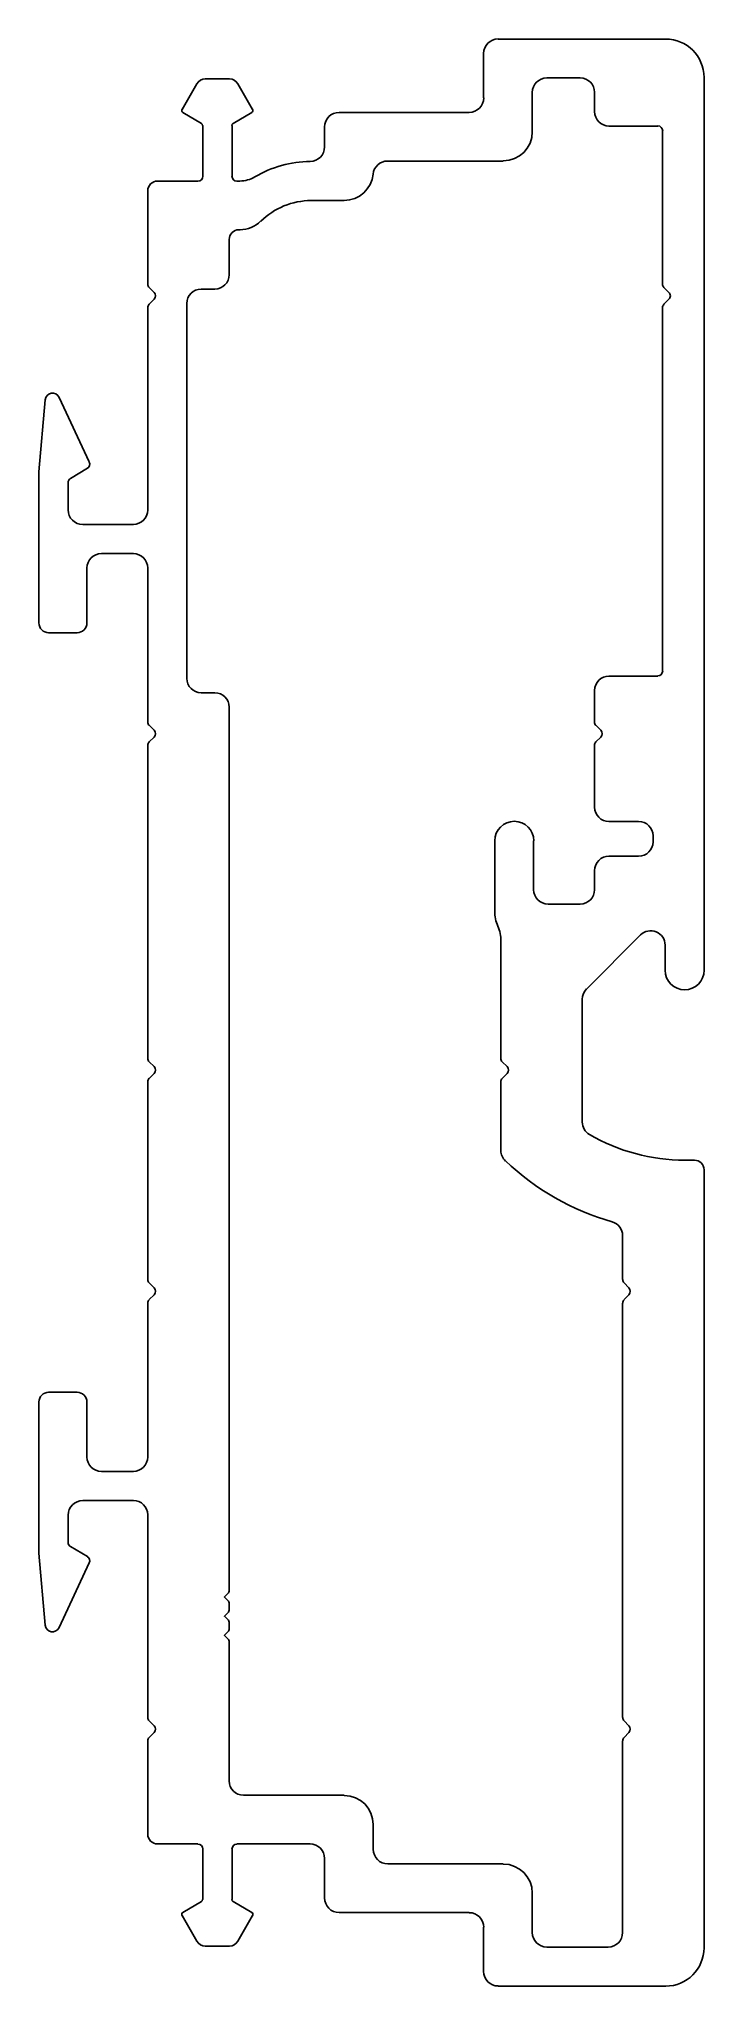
# Model space of a CAD drawing. Header units: inches. Extents: x -17 to 18, y 3 to 104.
import ezdxf

# ---------------------------------------------------------------- set-up
doc = ezdxf.new("R2010")
doc.units = ezdxf.units.IN
doc.header["$MEASUREMENT"] = 0
doc.layers.add('1', color=7, linetype='Continuous')

msp = doc.modelspace()

# ---------------------------------------------------------------- linework, layer by layer
at = {"color": 7, "linetype": 'Continuous'}
for p, q in [((7.41, 104.19), (16.15, 104.19)), ((6.65, 101.12), (6.65, 103.43)), ((-9.09, 100.52), (-8.32, 101.86)), ((-7.88, 102.11), (-6.61, 102.11)), ((-6.18, 101.86), (-5.41, 100.52)), ((18.15, 102.19), (18.15, 55.6)), ((-8.07, 99.79), (-9.04, 100.35)), ((-8.01, 97.03), (-8.01, 99.68)), ((-6.48, 99.68), (-6.48, 97.03)), ((-5.45, 100.35), (-6.42, 99.79)), ((-1.65, 98.56), (-1.65, 99.6)), ((-0.89, 100.36), (5.89, 100.36)), ((-10.37, 96.78), (-8.26, 96.78)), ((-6.23, 96.78), (-6.07, 96.78)), ((-10.88, 91.4), (-10.88, 96.27)), ((-10.55, 90.97), (-10.8, 91.22)), ((-10.8, 90.35), (-10.55, 90.61)), ((-10.88, 79.61), (-10.88, 90.17)), ((-16.56, 81.6), (-16.23, 85.36)), ((-15.5, 85.49), (-13.93, 82.12)), ((-16.56, 73.72), (-16.56, 81.6)), ((-14.03, 81.79), (-14.91, 81.26)), ((-15.03, 81.04), (-15.03, 79.62)), ((-14.27, 78.86), (-11.63, 78.86)), ((-11.63, 77.34), (-13.3, 77.34)), ((-14.05, 76.59), (-14.05, 73.72)), ((-10.88, 68.55), (-10.88, 76.59)), ((-14.56, 73.21), (-16.05, 73.21)), ((-10.55, 68.12), (-10.8, 68.38)), ((-10.88, 51), (-10.88, 67.33)), ((-10.8, 67.51), (-10.55, 67.76)), ((14.84, 57.44), (12.02, 54.62)), ((16.12, 55.6), (16.12, 56.91)), ((11.8, 54.09), (11.8, 47.68)), ((-10.55, 50.57), (-10.8, 50.82)), ((-10.8, 49.95), (-10.55, 50.21)), ((-10.88, 39.46), (-10.88, 49.78)), ((17.14, 45.69), (17.65, 45.69)), ((18.15, 45.19), (18.15, 4.59)), ((-10.55, 39.03), (-10.8, 39.28)), ((-10.8, 38.41), (-10.55, 38.67)), ((-10.88, 30.2), (-10.88, 38.23)), ((-16.05, 33.58), (-14.56, 33.58)), ((-16.56, 25.19), (-16.56, 33.07)), ((-14.05, 33.07), (-14.05, 30.2)), ((-13.3, 29.45), (-11.63, 29.45)), ((-11.63, 27.93), (-14.27, 27.93)), ((-15.03, 27.16), (-15.03, 25.74)), ((-10.88, 16.61), (-10.88, 27.18)), ((-14.91, 25.53), (-14.03, 25)), ((-16.23, 21.43), (-16.56, 25.19)), ((-13.93, 24.67), (-15.5, 21.3)), ((-10.55, 16.18), (-10.8, 16.43)), ((-10.88, 10.52), (-10.88, 15.39)), ((-10.8, 15.57), (-10.55, 15.82)), ((-8.26, 10.01), (-10.37, 10.01)), ((-8.01, 7.11), (-8.01, 9.75)), ((-6.48, 9.75), (-6.48, 7.11)), ((-2.41, 10.01), (-6.23, 10.01)), ((-1.65, 7.19), (-1.65, 9.25)), ((-8.32, 4.93), (-9.09, 6.27)), ((-9.04, 6.44), (-8.07, 7)), ((-6.42, 7), (-5.45, 6.44)), ((-5.41, 6.27), (-6.18, 4.93)), ((5.89, 6.43), (-0.89, 6.43)), ((6.65, 3.36), (6.65, 5.66)), ((-6.61, 4.68), (-7.88, 4.68)), ((16.15, 2.59), (7.41, 2.59))]:
    msp.add_line(p, q, dxfattribs=at)
for centre, radius, start, end in [((7.41, 103.43), 0.762, 90, 180), ((16.15, 102.19), 2, 0, 90), ((-7.88, 101.61), 0.5, 90, 150), ((-6.61, 101.61), 0.5, 30, 90), ((5.89, 101.12), 0.762, 270, 360), ((-8.98, 100.46), 0.127, 150, 240), ((-8.14, 99.68), 0.127, 0, 60), ((-6.36, 99.68), 0.127, 120, 180), ((-5.52, 100.46), 0.127, 300, 30), ((-0.89, 99.6), 0.762, 90, 180), ((-2.41, 98.56), 0.762, 270.4855, 360), ((-2.35, 92.03), 5.77, 90.4855, 120.6107), ((-10.37, 96.27), 0.508, 90, 180), ((-8.26, 97.03), 0.254, 270, 360), ((-6.23, 97.03), 0.254, 180, 270), ((-6.07, 98.3), 1.52, 270, 300.6107), ((-10.62, 91.4), 0.254, 180, 225), ((-10.73, 90.79), 0.254, 315, 45), ((-10.62, 90.17), 0.254, 135, 180), ((-15.85, 85.33), 0.381, 25, 175), ((-14.16, 82.01), 0.254, 301, 25), ((-14.78, 81.04), 0.254, 121, 180), ((-14.27, 79.62), 0.762, 180, 270), ((-11.63, 79.61), 0.75, 270, 360), ((-13.3, 76.59), 0.75, 90, 180), ((-11.63, 76.59), 0.75, 0, 90), ((-16.05, 73.72), 0.508, 180, 270), ((-14.56, 73.72), 0.508, 270, 0), ((-10.62, 68.55), 0.254, 180.0002, 225.0002), ((-10.73, 67.94), 0.254, 315, 45), ((-10.62, 67.33), 0.254, 135, 180), ((15.37, 56.91), 0.75, 360, 135), ((17.14, 55.6), 1.02, 180, 360), ((12.55, 54.09), 0.75, 135, 180), ((-10.62, 51), 0.254, 180, 225), ((-10.62, 49.78), 0.254, 135, 180), ((-10.73, 50.39), 0.254, 315, 45), ((12.55, 47.68), 0.75, 180, 239.9207), ((17.14, 55.6), 9.91, 239.9207, 270), ((17.65, 45.19), 0.5, 0, 90), ((-10.62, 39.46), 0.254, 180, 225), ((-10.73, 38.85), 0.254, 315, 45), ((-10.62, 38.23), 0.254, 135, 180), ((-16.05, 33.07), 0.508, 90, 180), ((-14.56, 33.07), 0.508, 360, 90), ((-13.3, 30.2), 0.75, 180, 270), ((-11.63, 30.2), 0.75, 270, 0), ((-14.27, 27.16), 0.762, 90, 180), ((-11.63, 27.18), 0.75, 0, 90), ((-14.78, 25.74), 0.254, 180, 239), ((-14.16, 24.78), 0.254, 335, 59), ((-15.85, 21.46), 0.381, 185, 335), ((-10.62, 16.61), 0.254, 180, 225), ((-10.62, 15.39), 0.254, 135, 180), ((-10.73, 16), 0.254, 315, 45), ((-10.37, 10.52), 0.508, 180, 270), ((-8.26, 9.75), 0.254, 360, 90), ((-6.23, 9.75), 0.254, 90, 180), ((-2.41, 9.25), 0.762, 0, 90), ((-0.89, 7.19), 0.762, 180, 270), ((-8.98, 6.33), 0.127, 120, 210), ((-8.14, 7.11), 0.127, 300, 360), ((-6.36, 7.11), 0.127, 180, 240), ((-5.52, 6.33), 0.127, 330, 60), ((5.89, 5.66), 0.762, 0, 90), ((-7.88, 5.18), 0.5, 210, 270), ((-6.61, 5.18), 0.5, 270, 330), ((16.15, 4.59), 2, 270, 0), ((7.41, 3.36), 0.762, 180, 270)]:
    msp.add_arc(centre, radius, start, end, dxfattribs=at)
at = {"layer": '1', "color": 4, "linetype": 'Continuous'}
for p, q in [((11.69, 102.16), (9.95, 102.16)), ((9.19, 101.4), (9.19, 99.35)), ((12.44, 100.4), (12.44, 101.41)), ((15.74, 99.65), (13.19, 99.65)), ((15.99, 91.4), (15.99, 99.4)), ((7.67, 97.82), (1.64, 97.82)), ((-0.63, 95.76), (-2.35, 95.76)), ((-2.35, 95.76), (-2.35, 95.76)), ((-6.63, 93.73), (-6.63, 91.89)), ((-6.06, 94.24), (-6.12, 94.24)), ((-7.38, 91.14), (-8.09, 91.14)), ((16.32, 90.97), (16.06, 91.22)), ((16.06, 90.35), (16.32, 90.61)), ((-8.84, 90.39), (-8.84, 87.35)), ((15.99, 71.21), (15.99, 90.17)), ((-8.84, 87.35), (-8.84, 73.85)), ((-8.84, 73.85), (-8.84, 70.83)), ((12.44, 68.55), (12.44, 70.2)), ((13.19, 70.95), (15.74, 70.95)), ((-8.09, 70.08), (-7.38, 70.08)), ((-6.63, 69.33), (-6.63, 69.33)), ((-6.63, 69.33), (-6.63, 25.09)), ((12.77, 68.12), (12.51, 68.38)), ((12.44, 64.11), (12.44, 67.33)), ((12.51, 67.51), (12.77, 67.76)), ((14.74, 63.36), (13.19, 63.36)), ((7.23, 58.68), (7.23, 62.35)), ((9.26, 62.35), (9.26, 59.8)), ((15.49, 62.3), (15.49, 62.61)), ((13.19, 61.55), (14.74, 61.55)), ((12.44, 59.8), (12.44, 60.8)), ((10.01, 59.05), (11.69, 59.05)), ((7.39, 57.9), (7.39, 57.9)), ((7.55, 51), (7.55, 57.12)), ((7.87, 50.57), (7.62, 50.82)), ((7.62, 49.95), (7.87, 50.21)), ((7.55, 48.43), (7.55, 49.77)), ((7.55, 46.19), (7.55, 48.43)), ((13.9, 39.46), (13.9, 41.75)), ((14.23, 39.03), (13.98, 39.28)), ((13.98, 38.41), (14.23, 38.67)), ((13.9, 16.61), (13.9, 38.23)), ((-6.63, 25.09), (-6.63, 25.09)), ((-6.63, 25.09), (-6.63, 23.25)), ((-6.7, 23.07), (-6.87, 22.9)), ((-6.87, 22.89), (-6.7, 22.72)), ((-6.63, 23.25), (-6.63, 23.25)), ((-6.63, 22.54), (-6.63, 22.25)), ((-6.63, 22.25), (-6.63, 22.54)), ((-6.63, 22.54), (-6.63, 22.25)), ((-6.63, 22.25), (-6.63, 22.54)), ((-6.63, 22.54), (-6.63, 22.25)), ((-6.7, 22.07), (-6.87, 21.9)), ((-6.87, 21.89), (-6.7, 21.72)), ((-6.63, 21.54), (-6.63, 21.25)), ((-6.7, 21.07), (-6.87, 20.9)), ((-6.87, 20.89), (-6.7, 20.72)), ((-6.63, 20.54), (-6.63, 18.7)), ((-6.63, 18.7), (-6.63, 14.22)), ((14.23, 16.18), (13.98, 16.43)), ((13.9, 5.38), (13.9, 15.39)), ((13.98, 15.57), (14.23, 15.82)), ((-6.63, 14.22), (-6.63, 14.22)), ((-6.63, 14.22), (-6.63, 13.3)), ((-5.88, 12.55), (-0.63, 12.55)), ((0.89, 11.02), (0.89, 9.73)), ((1.65, 8.97), (7.67, 8.97)), ((9.19, 7.44), (9.19, 5.39)), ((9.95, 4.63), (10.44, 4.63)), ((10.44, 4.63), (10.44, 4.63)), ((10.44, 4.63), (13.15, 4.63))]:
    msp.add_line(p, q, dxfattribs=at)
for centre, radius, start, end in [((9.95, 101.4), 0.762, 90, 180), ((11.69, 101.41), 0.75, 0, 90), ((13.19, 100.4), 0.75, 180, 270), ((15.74, 99.4), 0.254, 360, 90), ((7.67, 99.35), 1.52, 270, 360), ((1.64, 97.06), 0.762, 90, 174.2759), ((-0.63, 97.29), 1.52, 270, 354.2759), ((-2.35, 92.03), 3.73, 90.0004, 134.7506), ((-6.06, 95.76), 1.52, 270, 314.7506), ((-6.12, 93.73), 0.508, 90, 180), ((-7.38, 91.89), 0.75, 270, 0), ((-8.09, 90.39), 0.75, 90, 180), ((16.24, 91.4), 0.254, 180.0001, 225.0001), ((16.14, 90.79), 0.254, 314.9999, 45), ((16.24, 90.17), 0.254, 135.0001, 180.0001), ((15.74, 71.21), 0.254, 270, 360), ((-8.09, 70.83), 0.75, 180, 270), ((13.19, 70.2), 0.75, 90, 180), ((-7.38, 69.33), 0.75, 0, 90), ((12.69, 68.55), 0.254, 180, 225), ((12.59, 67.94), 0.254, 315, 45), ((12.69, 67.33), 0.254, 135, 180), ((13.19, 64.11), 0.75, 180, 270), ((8.25, 62.35), 1.02, 0, 180), ((14.74, 62.61), 0.75, 0, 90), ((14.74, 62.3), 0.75, 270, 360), ((13.19, 60.8), 0.75, 90, 180), ((10.01, 59.8), 0.75, 180, 270), ((11.69, 59.8), 0.75, 270, 0), ((9.23, 58.68), 2, 180, 202.9094), ((5.55, 57.12), 2, 360, 22.9157), ((7.8, 51), 0.254, 180, 225), ((7.8, 49.77), 0.254, 135, 180), ((7.7, 50.39), 0.254, 315, 45), ((8.3, 46.19), 0.75, 180, 226.7778), ((17.14, 55.6), 13.66, 226.7778, 253.949), ((13.15, 41.75), 0.75, 360, 73.949), ((14.16, 39.46), 0.254, 180, 225), ((14.05, 38.85), 0.254, 315, 45), ((14.16, 38.23), 0.254, 135, 180), ((-6.86, 22.89), 0.008, 135, 225), ((-6.88, 23.25), 0.25, 315, 360), ((-6.88, 22.54), 0.25, 0, 45), ((-6.86, 21.89), 0.008, 135, 225), ((-6.88, 22.25), 0.25, 315, 360), ((-6.88, 21.54), 0.25, 360, 45), ((-6.86, 20.89), 0.008, 135, 225), ((-6.88, 21.25), 0.25, 315, 360), ((-6.88, 20.54), 0.25, 0, 45), ((14.16, 16.61), 0.254, 180, 225), ((14.16, 15.39), 0.254, 135, 180), ((14.05, 16), 0.254, 315, 45), ((-5.88, 13.3), 0.75, 180, 270), ((-0.63, 11.02), 1.52, 360, 90), ((1.65, 9.73), 0.762, 180, 270), ((7.67, 7.44), 1.52, 0, 90), ((9.95, 5.39), 0.762, 180, 270), ((13.15, 5.38), 0.75, 270, 360)]:
    msp.add_arc(centre, radius, start, end, dxfattribs=at)

doc.saveas('drawing.dxf')
